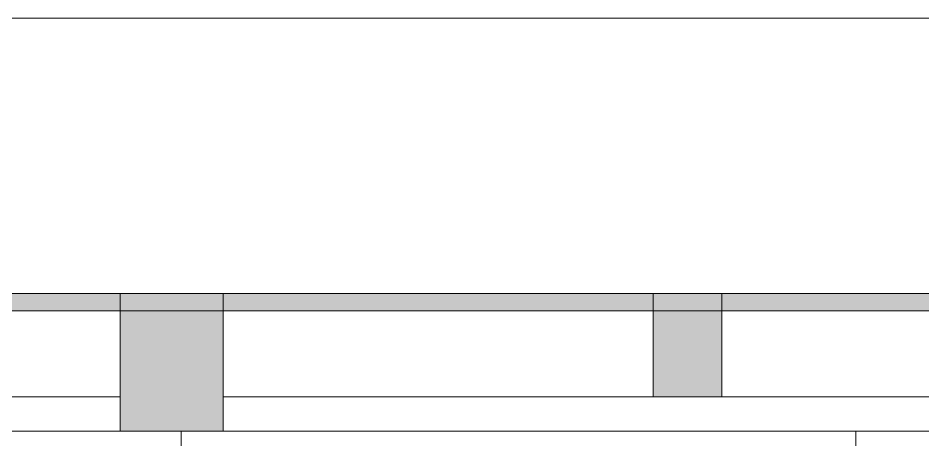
# Model space of a CAD drawing. Header units: millimetres. Extents: x -213 to 151, y -74 to 135.
# Drawn here: x 74.67 to 79.94, y -27.2 to -24.75 of the extents above; entities that cross this region are included whole.
import ezdxf

# ---------------------------------------------------------------- set-up
doc = ezdxf.new("R2010")
doc.units = ezdxf.units.MM
doc.header["$LTSCALE"] = 15

msp = doc.modelspace()

# ---------------------------------------------------------------- hatches: boundary and pattern name
at = {"linetype": 'Continuous', "lineweight": 13}
h = msp.add_hatch(color=256, dxfattribs=at)
h.dxf.hatch_style = 1
h.paths.add_polyline_path([(69.2663, -26.3473), (69.2663, -26.4473), (100.8663, -26.4473), (100.8663, -26.5473), (100.8663, -26.3473)])
h = msp.add_hatch(color=256, dxfattribs=at)
h.dxf.hatch_style = 1
h.paths.add_polyline_path([(75.2663, -27.1473), (75.8663, -27.1473), (75.8663, -26.3473), (75.2663, -26.3473)])
h = msp.add_hatch(color=256, dxfattribs=at)
h.dxf.hatch_style = 1
h.paths.add_polyline_path([(78.3663, -26.9473), (78.7663, -26.9473), (78.7663, -26.3473), (78.3663, -26.3473)])

# ---------------------------------------------------------------- linework, layer by layer
msp.add_line((69.2663, -24.7473), (100.8663, -24.7473), dxfattribs=at)
for points in [[(69.2663, -26.3473), (100.8663, -26.3473)], [(100.8663, -26.4473), (69.2663, -26.4473)], [(69.8663, -26.9473), (75.2663, -26.9473)], [(75.8663, -26.9473), (81.2663, -26.9473)], [(69.8663, -27.1473), (75.2663, -27.1473)], [(75.6213, -27.1473), (75.6213, -29.8473)], [(75.8663, -27.1473), (81.2663, -27.1473)], [(79.5463, -29.8473), (79.5463, -27.1473)]]:
    msp.add_lwpolyline(points, dxfattribs=at)
for points in [[(75.2663, -27.1473), (75.8663, -27.1473), (75.8663, -26.3473), (75.2663, -26.3473)], [(78.3663, -26.9473), (78.7663, -26.9473), (78.7663, -26.3473), (78.3663, -26.3473)]]:
    msp.add_lwpolyline(points, close=True, dxfattribs=at)

doc.saveas('drawing.dxf')
